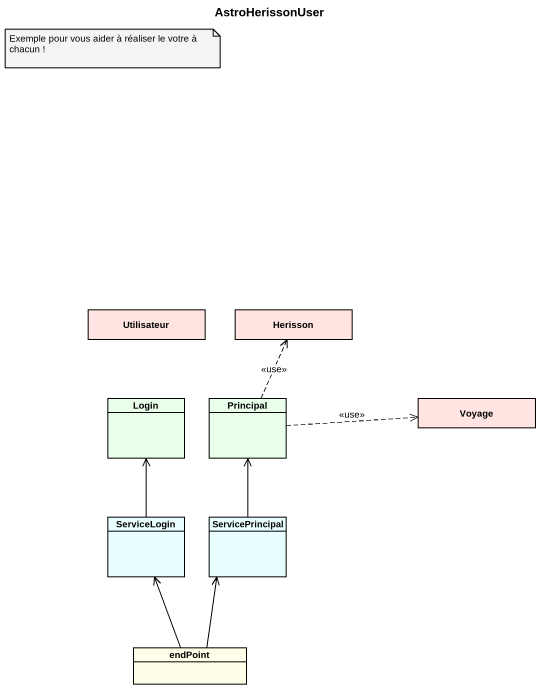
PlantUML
@startuml
title AstroHerissonUser
hide circle
hide empty members
class Utilisateur #FFE4E1
class Herisson #FFE4E1
class Login #E9FFE9
class Principal #E9FFE9
class Voyage #FFE4E1
class ServiceLogin #E9FFFF
class ServicePrincipal #E9FFFF
class endPoint #FFFFE9
Principal .up.> Herisson : <<use>>
Principal .right.> Voyage : <<use>>
ServiceLogin -up-> Login
ServicePrincipal -up-> Principal
endPoint -up-> ServiceLogin
endPoint -up-> ServicePrincipal
note as N1
  Exemple pour vous aider à réaliser le votre à chacun !
end note
@enduml
